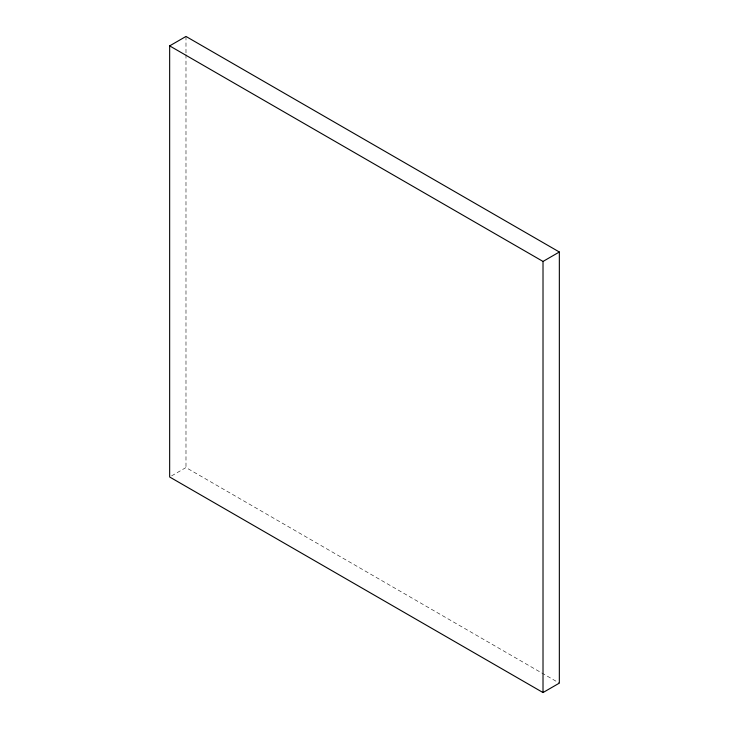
<?xml version="1.0" encoding="UTF-8"?>
<svg xmlns="http://www.w3.org/2000/svg" width="729" height="729" viewBox="0 0 729 729"><rect width="100%" height="100%" fill="white"/><g stroke="black" fill="none" stroke-linecap="round" stroke-linejoin="round"><path stroke-width="0.55" stroke-dasharray="3.65 2.73" d="M171.579 475.882L185.986 467.562L559.343 683.119M185.986 36.45L185.986 53.509M185.986 54.648L185.986 467.562"/><path stroke-width="1.09" d="M169.657 45.881L185.986 36.45L559.343 252.006L559.343 683.119L543.014 692.55L169.657 476.994L169.657 45.881L543.014 261.438L559.343 252.006M543.014 261.438L543.014 692.55"/></g></svg>
